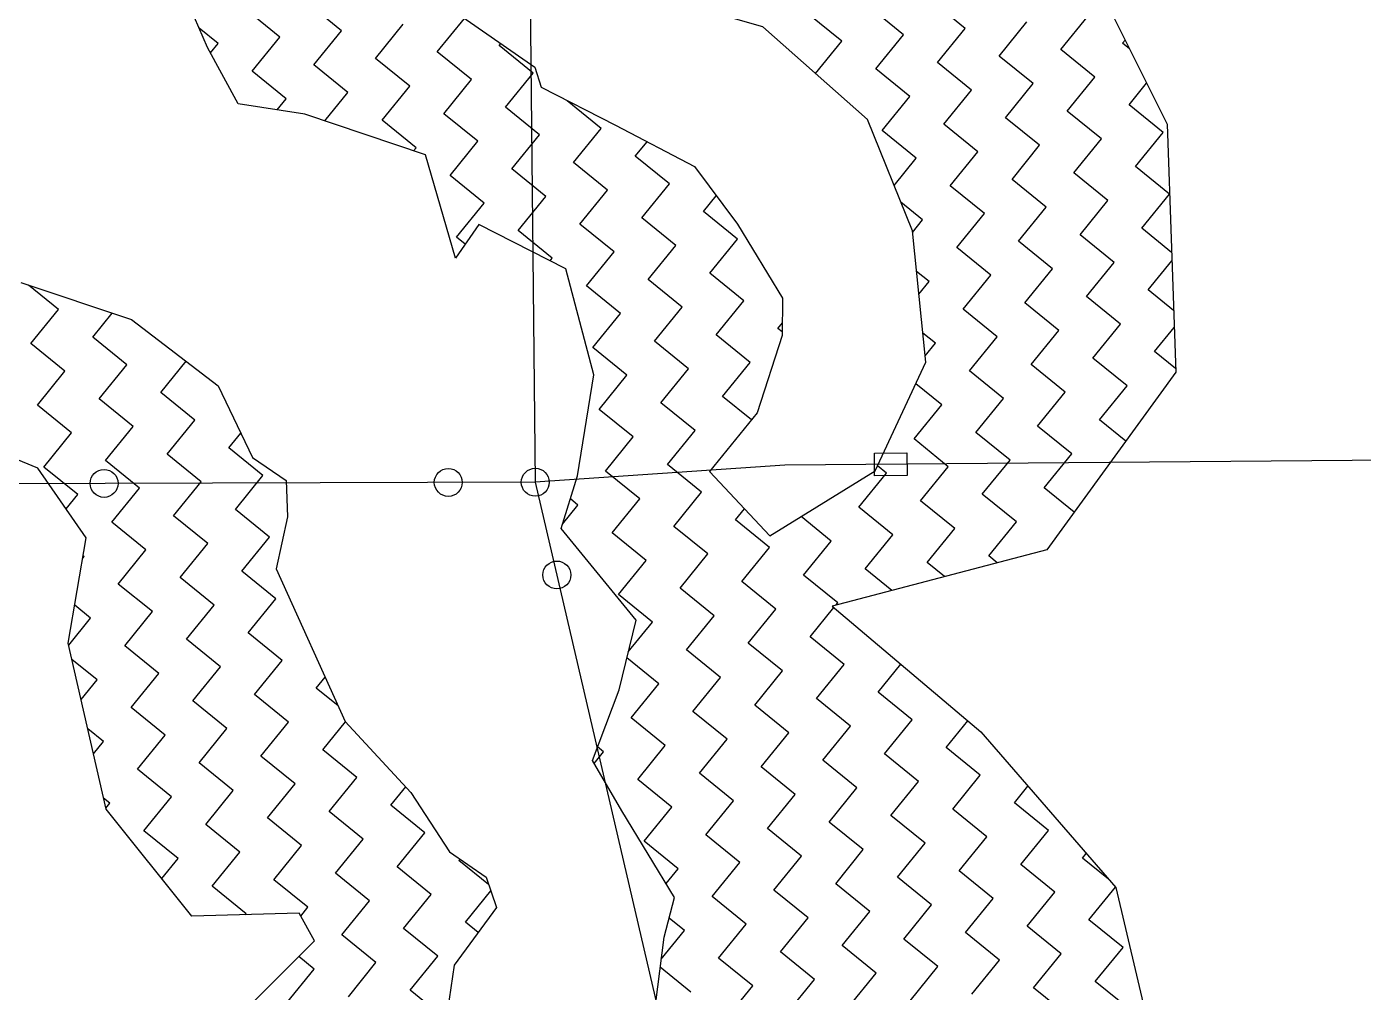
# Model space of a CAD drawing. Header units: metres. Extents: x 303647 to 308666, y 1943822 to 1947889.
# Drawn here: x 306335 to 306621.4, y 1947094.5 to 1947301.4 of the extents above; entities that cross this region are included whole.
import ezdxf

# ---------------------------------------------------------------- set-up
doc = ezdxf.new("R2010")
doc.units = ezdxf.units.M
doc.layers.add('POLY_HATCH', color=12, linetype='Continuous')
doc.layers.add('POLY_PARCEL', color=6, linetype='Continuous')

msp = doc.modelspace()

# ---------------------------------------------------------------- linework, layer by layer
msp.add_lwpolyline([(306523.64, 1947205.27), (306516.66, 1947205.21), (306516.62, 1947210.04), (306523.6, 1947210.09)], close=True)
for centre in [(306351.59, 1947203.57), (306425.33, 1947203.78), (306443.96, 1947203.83), (306448.59, 1947183.95)]:
    msp.add_circle(centre, 2.99)
at = {"layer": 'POLY_HATCH'}
for p, q in [((306556.39, 1947326.63), (306579.33, 1947280.54)), ((306373.74, 1947297.01), (306366.22, 1947314.41)), ((306416.12, 1947312.09), (306443.87, 1947292.78)), ((306492.7, 1947301.41), (306474.41, 1947306.61)), ((306515.18, 1947281.56), (306492.7, 1947301.41)), ((306380.33, 1947284.89), (306373.74, 1947297.01)), ((306443.87, 1947292.78), (306445.21, 1947288.48)), ((306445.21, 1947288.48), (306461.14, 1947280.37)), ((306394.58, 1947282.74), (306380.33, 1947284.89)), ((306420.43, 1947274), (306394.58, 1947282.74)), ((306524.76, 1947257.69), (306515.18, 1947281.56)), ((306461.14, 1947280.37), (306478.05, 1947271.47)), ((306579.33, 1947280.54), (306581.19, 1947227.4)), ((306426.88, 1947251.81), (306420.43, 1947274)), ((306478.05, 1947271.47), (306487.32, 1947259.12)), ((306431.84, 1947259.08), (306426.88, 1947251.81)), ((306450.49, 1947249.59), (306431.84, 1947259.08)), ((306487.32, 1947259.12), (306496.95, 1947243.25)), ((306527.67, 1947229.58), (306524.76, 1947257.69)), ((306456.48, 1947226.84), (306450.49, 1947249.59)), ((306333.76, 1947246.6), (306357.44, 1947238.68)), ((306496.95, 1947243.25), (306496.89, 1947235.25)), ((306357.44, 1947238.68), (306376.06, 1947224.51)), ((306496.89, 1947235.25), (306491.5, 1947218.71)), ((306516.77, 1947206.24), (306527.67, 1947229.58)), ((306581.19, 1947227.4), (306553.6, 1947189.36)), ((306376.06, 1947224.51), (306383.36, 1947209.16)), ((306453.01, 1947205.17), (306456.48, 1947226.84)), ((306337.36, 1947206.84), (306304.88, 1947220.33)), ((306491.5, 1947218.71), (306481.27, 1947206.1)), ((306383.36, 1947209.16), (306390.63, 1947204.21)), ((306347.78, 1947191.94), (306337.36, 1947206.84)), ((306390.63, 1947204.21), (306390.91, 1947196.44)), ((306449.51, 1947193.9), (306453.01, 1947205.17)), ((306481.27, 1947206.1), (306494.24, 1947192.35)), ((306494.24, 1947192.35), (306516.77, 1947206.24)), ((306390.91, 1947196.44), (306388.43, 1947185.27)), ((306465.57, 1947174.27), (306449.51, 1947193.9)), ((306343.91, 1947169.34), (306347.78, 1947191.94)), ((306553.6, 1947189.36), (306507.58, 1947177.28)), ((306388.43, 1947185.27), (306403.26, 1947152.53)), ((306507.58, 1947177.28), (306539.45, 1947150.31)), ((306461.92, 1947159.34), (306465.57, 1947174.27)), ((306352.03, 1947133.77), (306343.91, 1947169.34)), ((306456.21, 1947144.2), (306461.92, 1947159.34)), ((306403.26, 1947152.53), (306417.3, 1947137.36)), ((306539.45, 1947150.31), (306568.35, 1947116.96)), ((306462.52, 1947133.43), (306456.21, 1947144.2)), ((306417.3, 1947137.36), (306425.6, 1947124.61)), ((306370.39, 1947110.82), (306352.03, 1947133.77)), ((306473.8, 1947114.86), (306462.52, 1947133.43)), ((306425.6, 1947124.61), (306433.43, 1947119.19)), ((306433.43, 1947119.19), (306435.67, 1947112.67)), ((306568.35, 1947116.96), (306576.98, 1947080.28)), ((306435.67, 1947112.67), (306426.56, 1947100.29)), ((306471.57, 1947106.31), (306473.8, 1947114.86)), ((306393.41, 1947111.44), (306370.39, 1947110.82)), ((306396.69, 1947105.57), (306393.41, 1947111.44)), ((306379.79, 1947088.71), (306396.69, 1947105.57)), ((306469.27, 1947088.41), (306471.57, 1947106.31)), ((306426.56, 1947100.29), (306423.55, 1947079.2))]:
    msp.add_line(p, q, dxfattribs=at)
at = {"layer": 'POLY_HATCH', "linetype": 'Continuous'}
for p, q in [((306389.24, 1947299.21), (306381.94, 1947305.14)), ((306402.46, 1947300.59), (306395.16, 1947306.51)), ((306509.62, 1947298.35), (306502.32, 1947304.28)), ((306522.84, 1947299.72), (306515.54, 1947305.65)), ((306536.06, 1947301.1), (306528.76, 1947307.02)), ((306409.76, 1947294.66), (306415.68, 1947301.96)), ((306422.98, 1947296.03), (306428.83, 1947303.24)), ((306543.36, 1947295.17), (306549.29, 1947302.47)), ((306556.58, 1947296.55), (306562.51, 1947303.84)), ((306376.02, 1947297.84), (306371.96, 1947301.13)), ((306383.31, 1947291.91), (306389.24, 1947299.21)), ((306396.54, 1947293.29), (306402.46, 1947300.59)), ((306516.92, 1947292.43), (306522.84, 1947299.72)), ((306530.14, 1947293.8), (306536.06, 1947301.1)), ((306569.81, 1947297.92), (306570.35, 1947298.59)), ((306374.38, 1947295.83), (306376.02, 1947297.84)), ((306430.28, 1947290.11), (306422.98, 1947296.03)), ((306436.2, 1947297.41), (306436.57, 1947297.86)), ((306443.5, 1947291.48), (306436.2, 1947297.41)), ((306504, 1947291.43), (306509.62, 1947298.35)), ((306563.88, 1947290.62), (306556.58, 1947296.55)), ((306571.28, 1947296.73), (306569.81, 1947297.92)), ((306403.83, 1947287.36), (306396.54, 1947293.29)), ((306417.06, 1947288.74), (306409.76, 1947294.66)), ((306537.44, 1947287.87), (306530.14, 1947293.8)), ((306550.66, 1947289.25), (306543.36, 1947295.17)), ((306390.61, 1947285.99), (306383.31, 1947291.91)), ((306424.36, 1947282.81), (306430.28, 1947290.11)), ((306437.58, 1947284.18), (306443.5, 1947291.48)), ((306524.21, 1947286.5), (306516.92, 1947292.43)), ((306557.96, 1947283.32), (306563.88, 1947290.62)), ((306398.89, 1947281.28), (306403.83, 1947287.36)), ((306411.13, 1947281.44), (306417.06, 1947288.74)), ((306531.51, 1947280.58), (306537.44, 1947287.87)), ((306544.73, 1947281.95), (306550.66, 1947289.25)), ((306571.18, 1947284.7), (306574.95, 1947289.34)), ((306388.69, 1947283.63), (306390.61, 1947285.99)), ((306450.8, 1947285.56), (306450.84, 1947285.61)), ((306458.1, 1947279.63), (306450.8, 1947285.56)), ((306518.29, 1947279.2), (306524.21, 1947286.5)), ((306578.48, 1947278.77), (306571.18, 1947284.7)), ((306418.43, 1947275.51), (306411.13, 1947281.44)), ((306431.65, 1947276.89), (306424.36, 1947282.81)), ((306444.88, 1947278.26), (306437.58, 1947284.18)), ((306552.03, 1947276.03), (306544.73, 1947281.95)), ((306565.26, 1947277.4), (306557.96, 1947283.32)), ((306452.17, 1947272.34), (306458.1, 1947279.63)), ((306525.59, 1947273.28), (306518.29, 1947279.2)), ((306538.81, 1947274.65), (306531.51, 1947280.58)), ((306572.55, 1947271.47), (306578.48, 1947278.77)), ((306425.73, 1947269.59), (306431.65, 1947276.89)), ((306438.95, 1947270.96), (306444.88, 1947278.26)), ((306465.4, 1947273.71), (306467.91, 1947276.81)), ((306546.11, 1947268.73), (306552.03, 1947276.03)), ((306559.33, 1947270.1), (306565.26, 1947277.4)), ((306417.89, 1947274.85), (306418.43, 1947275.51)), ((306472.7, 1947267.78), (306465.4, 1947273.71)), ((306520.85, 1947267.44), (306525.59, 1947273.28)), ((306532.89, 1947267.35), (306538.81, 1947274.65)), ((306446.25, 1947265.04), (306438.95, 1947270.96)), ((306459.47, 1947266.41), (306452.17, 1947272.34)), ((306566.63, 1947264.18), (306559.33, 1947270.1)), ((306579.85, 1947265.55), (306572.55, 1947271.47)), ((306433.03, 1947263.66), (306425.73, 1947269.59)), ((306466.77, 1947260.49), (306472.7, 1947267.78)), ((306540.18, 1947261.43), (306532.89, 1947267.35)), ((306553.41, 1947262.8), (306546.11, 1947268.73)), ((306440.33, 1947257.74), (306446.25, 1947265.04)), ((306453.55, 1947259.11), (306459.47, 1947266.41)), ((306479.99, 1947261.86), (306482.73, 1947265.23)), ((306560.7, 1947256.88), (306566.63, 1947264.18)), ((306573.93, 1947258.25), (306579.85, 1947265.55)), ((306427.1, 1947256.37), (306433.03, 1947263.66)), ((306487.29, 1947255.94), (306479.99, 1947261.86)), ((306526.96, 1947260.06), (306522.29, 1947263.85)), ((306534.26, 1947254.13), (306540.18, 1947261.43)), ((306547.48, 1947255.5), (306553.41, 1947262.8)), ((306460.85, 1947253.19), (306453.55, 1947259.11)), ((306474.07, 1947254.56), (306466.77, 1947260.49)), ((306524.79, 1947257.38), (306526.96, 1947260.06)), ((306428.96, 1947254.86), (306427.1, 1947256.37)), ((306447.62, 1947251.81), (306440.33, 1947257.74)), ((306481.37, 1947248.64), (306487.29, 1947255.94)), ((306568, 1947250.95), (306560.7, 1947256.88)), ((306580.29, 1947253.09), (306573.93, 1947258.25)), ((306454.92, 1947245.89), (306460.85, 1947253.19)), ((306468.14, 1947247.26), (306474.07, 1947254.56)), ((306541.56, 1947248.21), (306534.26, 1947254.13)), ((306554.78, 1947249.58), (306547.48, 1947255.5)), ((306447.18, 1947251.27), (306447.62, 1947251.81)), ((306562.08, 1947243.66), (306568, 1947250.95)), ((306575.3, 1947245.03), (306580.35, 1947251.25)), ((306475.44, 1947241.34), (306468.14, 1947247.26)), ((306488.67, 1947242.71), (306481.37, 1947248.64)), ((306528.33, 1947246.83), (306525.66, 1947249)), ((306535.63, 1947240.91), (306541.56, 1947248.21)), ((306548.86, 1947242.28), (306554.78, 1947249.58)), ((306341.84, 1947240.83), (306335.4, 1947246.05)), ((306462.22, 1947239.97), (306454.92, 1947245.89)), ((306526.16, 1947244.16), (306528.33, 1947246.83)), ((306580.72, 1947240.63), (306575.3, 1947245.03)), ((306469.52, 1947234.04), (306475.44, 1947241.34)), ((306482.74, 1947235.41), (306488.67, 1947242.71)), ((306556.15, 1947236.36), (306548.86, 1947242.28)), ((306569.38, 1947237.73), (306562.08, 1947243.66)), ((306335.92, 1947233.53), (306341.84, 1947240.83)), ((306349.14, 1947234.9), (306353.32, 1947240.06)), ((306456.3, 1947232.67), (306462.22, 1947239.97)), ((306542.93, 1947234.98), (306535.63, 1947240.91)), ((306495.96, 1947236.79), (306496.91, 1947237.96)), ((306496.9, 1947236.03), (306495.96, 1947236.79)), ((306529.71, 1947233.61), (306527.03, 1947235.78)), ((306550.23, 1947229.06), (306556.15, 1947236.36)), ((306563.45, 1947230.43), (306569.38, 1947237.73)), ((306576.67, 1947231.81), (306580.85, 1947236.95)), ((306343.21, 1947227.6), (306335.92, 1947233.53)), ((306356.44, 1947228.98), (306349.14, 1947234.9)), ((306476.82, 1947228.12), (306469.52, 1947234.04)), ((306490.04, 1947229.49), (306482.74, 1947235.41)), ((306527.53, 1947230.93), (306529.71, 1947233.61)), ((306537.01, 1947227.69), (306542.93, 1947234.98)), ((306463.59, 1947226.74), (306456.3, 1947232.67)), ((306570.75, 1947224.51), (306563.45, 1947230.43)), ((306581.16, 1947228.17), (306576.67, 1947231.81)), ((306337.29, 1947220.31), (306343.21, 1947227.6)), ((306350.51, 1947221.68), (306356.44, 1947228.98)), ((306363.74, 1947223.05), (306369.17, 1947229.75)), ((306470.89, 1947220.82), (306476.82, 1947228.12)), ((306484.11, 1947222.19), (306490.04, 1947229.49)), ((306544.3, 1947221.76), (306537.01, 1947227.69)), ((306557.53, 1947223.13), (306550.23, 1947229.06)), ((306457.67, 1947219.44), (306463.59, 1947226.74)), ((306531.08, 1947220.39), (306525.5, 1947224.92)), ((306564.83, 1947217.21), (306570.75, 1947224.51)), ((306357.81, 1947215.75), (306350.51, 1947221.68)), ((306371.03, 1947217.13), (306363.74, 1947223.05)), ((306490.27, 1947217.19), (306484.11, 1947222.19)), ((306538.38, 1947214.46), (306544.3, 1947221.76)), ((306551.6, 1947215.84), (306557.53, 1947223.13)), ((306344.59, 1947214.38), (306337.29, 1947220.31)), ((306464.97, 1947213.52), (306457.67, 1947219.44)), ((306478.19, 1947214.89), (306470.89, 1947220.82)), ((306525.16, 1947213.09), (306531.08, 1947220.39)), ((306351.89, 1947208.46), (306357.81, 1947215.75)), ((306365.11, 1947209.83), (306371.03, 1947217.13)), ((306558.9, 1947209.91), (306551.6, 1947215.84)), ((306570.47, 1947212.63), (306564.83, 1947217.21)), ((306338.66, 1947207.08), (306344.59, 1947214.38)), ((306378.33, 1947211.2), (306380.89, 1947214.35)), ((306459.04, 1947206.22), (306464.97, 1947213.52)), ((306472.27, 1947207.59), (306478.19, 1947214.89)), ((306532.45, 1947207.16), (306525.16, 1947213.09)), ((306545.68, 1947208.54), (306538.38, 1947214.46)), ((306372.41, 1947203.9), (306365.11, 1947209.83)), ((306385.63, 1947205.28), (306378.33, 1947211.2)), ((306552.98, 1947202.61), (306558.9, 1947209.91)), ((306345.96, 1947201.16), (306338.66, 1947207.08)), ((306359.18, 1947202.53), (306351.89, 1947208.46)), ((306479.56, 1947201.67), (306472.27, 1947207.59)), ((306519.23, 1947205.79), (306517.29, 1947207.36)), ((306526.53, 1947199.87), (306532.45, 1947207.16)), ((306539.75, 1947201.24), (306545.68, 1947208.54)), ((306379.71, 1947197.98), (306385.63, 1947205.28)), ((306466.34, 1947200.3), (306459.04, 1947206.22)), ((306513.31, 1947198.49), (306519.23, 1947205.79)), ((306353.26, 1947195.23), (306359.18, 1947202.53)), ((306366.48, 1947196.61), (306372.41, 1947203.9)), ((306473.64, 1947194.37), (306479.56, 1947201.67)), ((306547.05, 1947195.31), (306539.75, 1947201.24)), ((306559.42, 1947197.38), (306552.98, 1947202.61)), ((306343.47, 1947198.09), (306345.96, 1947201.16)), ((306449.8, 1947194.83), (306453.12, 1947198.92)), ((306453.12, 1947198.92), (306451.48, 1947200.25)), ((306460.42, 1947193), (306466.34, 1947200.3)), ((306520.61, 1947192.57), (306513.31, 1947198.49)), ((306533.83, 1947193.94), (306526.53, 1947199.87)), ((306373.78, 1947190.68), (306366.48, 1947196.61)), ((306387, 1947192.06), (306379.71, 1947197.98)), ((306486.86, 1947195.75), (306488.79, 1947198.12)), ((306494.16, 1947189.82), (306486.86, 1947195.75)), ((306507.38, 1947191.19), (306500.9, 1947196.46)), ((306360.56, 1947189.31), (306353.26, 1947195.23)), ((306467.71, 1947187.07), (306460.42, 1947193)), ((306480.94, 1947188.45), (306473.64, 1947194.37)), ((306527.9, 1947186.64), (306533.83, 1947193.94)), ((306541.13, 1947188.02), (306547.05, 1947195.31)), ((306367.86, 1947183.38), (306373.78, 1947190.68)), ((306381.08, 1947184.76), (306387, 1947192.06)), ((306488.24, 1947182.52), (306494.16, 1947189.82)), ((306501.46, 1947183.9), (306507.38, 1947191.19)), ((306514.68, 1947185.27), (306520.61, 1947192.57)), ((306347.03, 1947187.56), (306347.33, 1947187.93)), ((306347.33, 1947187.93), (306347.12, 1947188.11)), ((306354.63, 1947182.01), (306360.56, 1947189.31)), ((306461.79, 1947179.78), (306467.71, 1947187.07)), ((306475.01, 1947181.15), (306480.94, 1947188.45)), ((306542.92, 1947186.56), (306541.13, 1947188.02)), ((306388.38, 1947178.83), (306381.08, 1947184.76)), ((306520.38, 1947180.64), (306514.68, 1947185.27)), ((306531.65, 1947183.6), (306527.9, 1947186.64)), ((306361.93, 1947176.09), (306354.63, 1947182.01)), ((306375.15, 1947177.46), (306367.86, 1947183.38)), ((306482.31, 1947175.22), (306475.01, 1947181.15)), ((306495.53, 1947176.6), (306488.24, 1947182.52)), ((306508.76, 1947177.97), (306501.46, 1947183.9)), ((306382.45, 1947171.53), (306388.38, 1947178.83)), ((306469.09, 1947173.85), (306461.79, 1947179.78)), ((306348.71, 1947174.71), (306345.3, 1947177.48)), ((306356.01, 1947168.79), (306361.93, 1947176.09)), ((306369.23, 1947170.16), (306375.15, 1947177.46)), ((306489.61, 1947169.3), (306495.53, 1947176.6)), ((306502.83, 1947170.67), (306507.94, 1947176.97)), ((306508.36, 1947177.49), (306508.76, 1947177.97)), ((306344, 1947168.92), (306348.71, 1947174.71)), ((306463.9, 1947167.46), (306469.09, 1947173.85)), ((306476.39, 1947167.93), (306482.31, 1947175.22)), ((306376.53, 1947164.24), (306369.23, 1947170.16)), ((306389.75, 1947165.61), (306382.45, 1947171.53)), ((306510.13, 1947164.75), (306502.83, 1947170.67)), ((306363.3, 1947162.86), (306356.01, 1947168.79)), ((306483.68, 1947162), (306476.39, 1947167.93)), ((306496.91, 1947163.38), (306489.61, 1947169.3)), ((306350.08, 1947161.49), (306344.7, 1947165.86)), ((306370.6, 1947156.94), (306376.53, 1947164.24)), ((306383.83, 1947158.31), (306389.75, 1947165.61)), ((306470.46, 1947160.63), (306463.59, 1947166.2)), ((306504.2, 1947157.45), (306510.13, 1947164.75)), ((306517.43, 1947158.82), (306522.3, 1947164.82)), ((306346.66, 1947157.28), (306350.08, 1947161.49)), ((306357.38, 1947155.56), (306363.3, 1947162.86)), ((306397.05, 1947159.69), (306398.95, 1947162.03)), ((306477.76, 1947154.7), (306483.68, 1947162)), ((306490.98, 1947156.08), (306496.91, 1947163.38)), ((306391.12, 1947152.39), (306383.83, 1947158.31)), ((306401.74, 1947155.88), (306397.05, 1947159.69)), ((306464.54, 1947153.33), (306470.46, 1947160.63)), ((306524.73, 1947152.9), (306517.43, 1947158.82)), ((306364.68, 1947149.64), (306357.38, 1947155.56)), ((306377.9, 1947151.01), (306370.6, 1947156.94)), ((306498.28, 1947150.15), (306490.98, 1947156.08)), ((306511.5, 1947151.53), (306504.2, 1947157.45)), ((306471.83, 1947147.41), (306464.54, 1947153.33)), ((306485.06, 1947148.78), (306477.76, 1947154.7)), ((306518.8, 1947145.6), (306524.73, 1947152.9)), ((306532.02, 1947146.97), (306536.65, 1947152.68)), ((306351.46, 1947148.27), (306348.1, 1947150.99)), ((306358.75, 1947142.34), (306364.68, 1947149.64)), ((306371.98, 1947143.72), (306377.9, 1947151.01)), ((306385.2, 1947145.09), (306391.12, 1947152.39)), ((306398.42, 1947146.46), (306403.3, 1947152.48)), ((306492.36, 1947142.85), (306498.28, 1947150.15)), ((306505.58, 1947144.23), (306511.5, 1947151.53)), ((306349.32, 1947145.64), (306351.46, 1947148.27)), ((306458.61, 1947146.03), (306457.3, 1947147.09)), ((306465.91, 1947140.11), (306471.83, 1947147.41)), ((306479.13, 1947141.48), (306485.06, 1947148.78)), ((306539.32, 1947141.05), (306532.02, 1947146.97)), ((306392.5, 1947139.16), (306385.2, 1947145.09)), ((306405.72, 1947140.54), (306398.42, 1947146.46)), ((306456.59, 1947143.55), (306458.61, 1947146.03)), ((306512.88, 1947138.3), (306505.58, 1947144.23)), ((306526.1, 1947139.68), (306518.8, 1947145.6)), ((306366.05, 1947136.42), (306358.75, 1947142.34)), ((306379.27, 1947137.79), (306371.98, 1947143.72)), ((306486.43, 1947135.56), (306479.13, 1947141.48)), ((306499.65, 1947136.93), (306492.36, 1947142.85)), ((306533.4, 1947133.75), (306539.32, 1947141.05)), ((306386.57, 1947131.87), (306392.5, 1947139.16)), ((306399.8, 1947133.24), (306405.72, 1947140.54)), ((306413.02, 1947134.61), (306416.21, 1947138.54)), ((306473.21, 1947134.18), (306465.91, 1947140.11)), ((306506.95, 1947131), (306512.88, 1947138.3)), ((306520.17, 1947132.38), (306526.1, 1947139.68)), ((306546.62, 1947135.13), (306549.52, 1947138.69)), ((306352.83, 1947135.04), (306351.49, 1947136.13)), ((306360.13, 1947129.12), (306366.05, 1947136.42)), ((306373.35, 1947130.49), (306379.27, 1947137.79)), ((306480.51, 1947128.26), (306486.43, 1947135.56)), ((306493.73, 1947129.63), (306499.65, 1947136.93)), ((306351.98, 1947134), (306352.83, 1947135.04)), ((306407.09, 1947127.31), (306399.8, 1947133.24)), ((306420.32, 1947128.69), (306413.02, 1947134.61)), ((306467.28, 1947126.88), (306473.21, 1947134.18)), ((306540.7, 1947127.83), (306533.4, 1947133.75)), ((306553.92, 1947129.2), (306546.62, 1947135.13)), ((306380.65, 1947124.57), (306373.35, 1947130.49)), ((306393.87, 1947125.94), (306386.57, 1947131.87)), ((306501.03, 1947123.71), (306493.73, 1947129.63)), ((306514.25, 1947125.08), (306506.95, 1947131)), ((306527.47, 1947126.45), (306520.17, 1947132.38)), ((306367.43, 1947123.19), (306360.13, 1947129.12)), ((306401.17, 1947120.02), (306407.09, 1947127.31)), ((306414.39, 1947121.39), (306420.32, 1947128.69)), ((306474.58, 1947120.96), (306467.28, 1947126.88)), ((306487.8, 1947122.33), (306480.51, 1947128.26)), ((306534.77, 1947120.53), (306540.7, 1947127.83)), ((306547.99, 1947121.9), (306553.92, 1947129.2)), ((306374.72, 1947117.27), (306380.65, 1947124.57)), ((306387.95, 1947118.64), (306393.87, 1947125.94)), ((306508.33, 1947117.78), (306514.25, 1947125.08)), ((306521.55, 1947119.16), (306527.47, 1947126.45)), ((306561.22, 1947123.28), (306562.02, 1947124.26)), ((306363.93, 1947118.89), (306367.43, 1947123.19)), ((306421.69, 1947115.47), (306414.39, 1947121.39)), ((306427.61, 1947122.76), (306427.85, 1947123.05)), ((306433.98, 1947117.59), (306427.61, 1947122.76)), ((306481.88, 1947115.03), (306487.8, 1947122.33)), ((306495.1, 1947116.41), (306501.03, 1947123.71)), ((306555.29, 1947115.98), (306547.99, 1947121.9)), ((306566.81, 1947118.74), (306561.22, 1947123.28)), ((306395.24, 1947112.72), (306387.95, 1947118.64)), ((306408.47, 1947114.09), (306401.17, 1947120.02)), ((306472.01, 1947117.8), (306474.58, 1947120.96)), ((306528.85, 1947113.23), (306521.55, 1947119.16)), ((306542.07, 1947114.6), (306534.77, 1947120.53)), ((306382.02, 1947111.34), (306374.72, 1947117.27)), ((306415.77, 1947108.17), (306421.69, 1947115.47)), ((306428.99, 1947109.54), (306434.44, 1947116.26)), ((306502.4, 1947110.48), (306495.1, 1947116.41)), ((306515.62, 1947111.86), (306508.33, 1947117.78)), ((306549.37, 1947108.68), (306555.29, 1947115.98)), ((306562.59, 1947110.05), (306568.27, 1947117.05)), ((306393.74, 1947110.86), (306395.24, 1947112.72)), ((306402.54, 1947106.79), (306408.47, 1947114.09)), ((306489.18, 1947109.11), (306481.88, 1947115.03)), ((306522.92, 1947105.93), (306528.85, 1947113.23)), ((306536.14, 1947107.31), (306542.07, 1947114.6)), ((306381.85, 1947111.13), (306382.02, 1947111.34)), ((306475.96, 1947107.74), (306472.64, 1947110.43)), ((306496.48, 1947103.19), (306502.4, 1947110.48)), ((306509.7, 1947104.56), (306515.62, 1947111.86)), ((306569.89, 1947104.13), (306562.59, 1947110.05)), ((306409.84, 1947100.87), (306402.54, 1947106.79)), ((306423.06, 1947102.24), (306415.77, 1947108.17)), ((306431.73, 1947107.32), (306428.99, 1947109.54)), ((306470.96, 1947101.58), (306475.96, 1947107.74)), ((306483.25, 1947101.81), (306489.18, 1947109.11)), ((306543.44, 1947101.38), (306536.14, 1947107.31)), ((306556.67, 1947102.75), (306549.37, 1947108.68)), ((306517, 1947098.63), (306509.7, 1947104.56)), ((306530.22, 1947100.01), (306522.92, 1947105.93)), ((306563.96, 1947096.83), (306569.89, 1947104.13)), ((306396.62, 1947099.5), (306393.3, 1947102.19)), ((306417.14, 1947094.94), (306423.06, 1947102.24)), ((306490.55, 1947095.89), (306483.25, 1947101.81)), ((306503.77, 1947097.26), (306496.48, 1947103.19)), ((306537.52, 1947094.08), (306543.44, 1947101.38)), ((306550.74, 1947095.46), (306556.67, 1947102.75)), ((306390.69, 1947092.2), (306396.62, 1947099.5)), ((306403.92, 1947093.57), (306409.84, 1947100.87)), ((306477.33, 1947094.51), (306470.74, 1947099.86)), ((306511.07, 1947091.34), (306517, 1947098.63)), ((306524.3, 1947092.71), (306530.22, 1947100.01)), ((306484.63, 1947088.59), (306490.55, 1947095.89)), ((306497.85, 1947089.96), (306503.77, 1947097.26)), ((306558.04, 1947089.53), (306550.74, 1947095.46)), ((306571.26, 1947090.91), (306563.96, 1947096.83)), ((306424.44, 1947089.02), (306417.14, 1947094.94))]:
    msp.add_line(p, q, dxfattribs=at)
at = {"layer": 'POLY_PARCEL'}
for p, q in [((306442.72, 1947320.17), (306443.96, 1947203.83)), ((306497.46, 1947207.47), (306443.96, 1947203.83)), ((306656.99, 1947208.78), (306497.46, 1947207.47)), ((306443.96, 1947203.83), (306303.87, 1947203.43)), ((306443.96, 1947203.83), (306529.71, 1946835.63))]:
    msp.add_line(p, q, dxfattribs=at)

doc.saveas('drawing.dxf')
